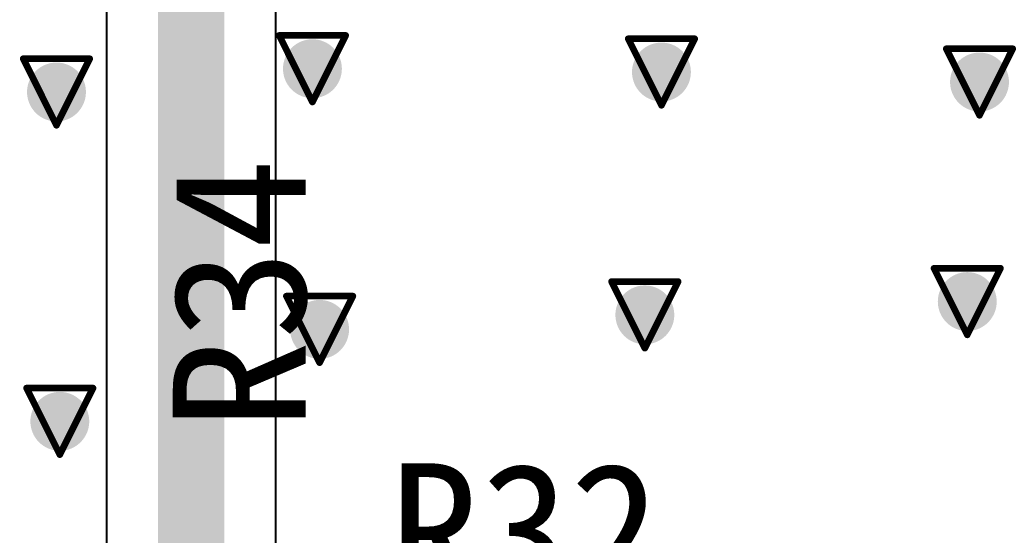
# Model space of a CAD drawing. Header units: millimetres. Extents: x 80 to 220, y 44 to 120.
# Drawn here: x 142.52 to 150.13, y 94.82 to 98.75 of the extents above; entities that cross this region are included whole.
import ezdxf

# ---------------------------------------------------------------- set-up
doc = ezdxf.new("R2010")
doc.units = ezdxf.units.MM
for name, color, linetype in [('BottomLayer', 5, 'Continuous'), ('DrillDrawing', 1, 'Continuous'), ('MultiLayer', 9, 'Continuous'), ('TopLayer', 1, 'Continuous'), ('TopOverlay', 2, 'Continuous'), ('ViaHoleLayer', 16, 'Continuous')]:
    doc.layers.add(name, color=color, linetype=linetype)

msp = doc.modelspace()

# ---------------------------------------------------------------- linework, layer by layer
at = {"layer": 'BottomLayer', "const_width": 0.225}
for points in [[(144.6445, 98.3808, 1), (144.8695, 98.3808, 1)], [(147.3115, 98.3554, 1), (147.5365, 98.3554, 1)], [(149.7419, 98.2792, 1), (149.9669, 98.2792, 1)], [(142.6887, 98.203, 1), (142.9137, 98.203, 1)], [(149.6483, 96.6028, 1), (149.8733, 96.6028, 1)], [(147.1845, 96.5012, 1), (147.4095, 96.5012, 1)], [(144.6994, 96.3904, 1), (144.9244, 96.3904, 1)], [(142.7141, 95.6884, 1), (142.9391, 95.6884, 1)]]:
    msp.add_lwpolyline(points, format="xyb", close=True, dxfattribs=at)
at = {"layer": 'DrillDrawing', "const_width": 0.0508}
for points in [[(144.503, 98.6348), (145.011, 98.6348)], [(144.503, 98.6348), (144.757, 98.1268)], [(144.757, 98.1268), (145.011, 98.6348)], [(147.17, 98.6094), (147.678, 98.6094)], [(147.17, 98.6094), (147.424, 98.1014)], [(147.424, 98.1014), (147.678, 98.6094)], [(149.6004, 98.5332), (150.1084, 98.5332)], [(149.6004, 98.5332), (149.8544, 98.0252)], [(149.8544, 98.0252), (150.1084, 98.5332)], [(142.5472, 98.457), (143.0552, 98.457)], [(142.5472, 98.457), (142.8012, 97.949)], [(142.8012, 97.949), (143.0552, 98.457)], [(149.5068, 96.8568), (150.0148, 96.8568)], [(149.5068, 96.8568), (149.7608, 96.3488)], [(149.7608, 96.3488), (150.0148, 96.8568)], [(147.043, 96.7552), (147.551, 96.7552)], [(147.043, 96.7552), (147.297, 96.2472)], [(147.297, 96.2472), (147.551, 96.7552)], [(144.5579, 96.6444), (145.0659, 96.6444)], [(144.5579, 96.6444), (144.8119, 96.1364)], [(144.8119, 96.1364), (145.0659, 96.6444)], [(142.5726, 95.9424), (143.0806, 95.9424)], [(142.5726, 95.9424), (142.8266, 95.4344)], [(142.8266, 95.4344), (143.0806, 95.9424)]]:
    msp.add_lwpolyline(points, dxfattribs=at)
at = {"layer": 'DrillDrawing', "const_width": 0.0254}
for points in [[(144.4903, 98.6348, 1), (144.5157, 98.6348, 1)], [(144.4903, 98.6348, 1), (144.5157, 98.6348, 1)], [(144.9983, 98.6348, 1), (145.0237, 98.6348, 1)], [(144.9983, 98.6348, 1), (145.0237, 98.6348, 1)], [(147.1573, 98.6094, 1), (147.1827, 98.6094, 1)], [(147.1573, 98.6094, 1), (147.1827, 98.6094, 1)], [(147.6653, 98.6094, 1), (147.6907, 98.6094, 1)], [(147.6653, 98.6094, 1), (147.6907, 98.6094, 1)], [(149.5877, 98.5332, 1), (149.6131, 98.5332, 1)], [(149.5877, 98.5332, 1), (149.6131, 98.5332, 1)], [(150.0957, 98.5332, 1), (150.1211, 98.5332, 1)], [(150.0957, 98.5332, 1), (150.1211, 98.5332, 1)], [(142.5345, 98.457, 1), (142.5599, 98.457, 1)], [(142.5345, 98.457, 1), (142.5599, 98.457, 1)], [(143.0425, 98.457, 1), (143.0679, 98.457, 1)], [(143.0425, 98.457, 1), (143.0679, 98.457, 1)], [(144.7443, 98.1268, 1), (144.7697, 98.1268, 1)], [(144.7443, 98.1268, 1), (144.7697, 98.1268, 1)], [(147.4113, 98.1014, 1), (147.4367, 98.1014, 1)], [(147.4113, 98.1014, 1), (147.4367, 98.1014, 1)], [(149.8417, 98.0252, 1), (149.8671, 98.0252, 1)], [(149.8417, 98.0252, 1), (149.8671, 98.0252, 1)], [(142.7885, 97.949, 1), (142.8139, 97.949, 1)], [(142.7885, 97.949, 1), (142.8139, 97.949, 1)], [(149.4941, 96.8568, 1), (149.5195, 96.8568, 1)], [(149.4941, 96.8568, 1), (149.5195, 96.8568, 1)], [(150.0021, 96.8568, 1), (150.0275, 96.8568, 1)], [(150.0021, 96.8568, 1), (150.0275, 96.8568, 1)], [(147.0303, 96.7552, 1), (147.0557, 96.7552, 1)], [(147.0303, 96.7552, 1), (147.0557, 96.7552, 1)], [(147.5383, 96.7552, 1), (147.5637, 96.7552, 1)], [(147.5383, 96.7552, 1), (147.5637, 96.7552, 1)], [(144.5452, 96.6444, 1), (144.5706, 96.6444, 1)], [(144.5452, 96.6444, 1), (144.5706, 96.6444, 1)], [(145.0532, 96.6444, 1), (145.0786, 96.6444, 1)], [(145.0532, 96.6444, 1), (145.0786, 96.6444, 1)], [(149.7481, 96.3488, 1), (149.7735, 96.3488, 1)], [(149.7481, 96.3488, 1), (149.7735, 96.3488, 1)], [(147.2843, 96.2472, 1), (147.3097, 96.2472, 1)], [(147.2843, 96.2472, 1), (147.3097, 96.2472, 1)], [(144.7992, 96.1364, 1), (144.8246, 96.1364, 1)], [(144.7992, 96.1364, 1), (144.8246, 96.1364, 1)], [(142.5599, 95.9424, 1), (142.5853, 95.9424, 1)], [(142.5599, 95.9424, 1), (142.5853, 95.9424, 1)], [(143.0679, 95.9424, 1), (143.0933, 95.9424, 1)], [(143.0679, 95.9424, 1), (143.0933, 95.9424, 1)], [(142.8139, 95.4344, 1), (142.8393, 95.4344, 1)], [(142.8139, 95.4344, 1), (142.8393, 95.4344, 1)]]:
    msp.add_lwpolyline(points, format="xyb", close=True, dxfattribs=at)
at = {"layer": 'MultiLayer', "const_width": 0.225}
for points in [[(144.6445, 98.3808, 1), (144.8695, 98.3808, 1)], [(147.3115, 98.3554, 1), (147.5365, 98.3554, 1)], [(149.7419, 98.2792, 1), (149.9669, 98.2792, 1)], [(142.6887, 98.203, 1), (142.9137, 98.203, 1)], [(149.6483, 96.6028, 1), (149.8733, 96.6028, 1)], [(147.1845, 96.5012, 1), (147.4095, 96.5012, 1)], [(144.6994, 96.3904, 1), (144.9244, 96.3904, 1)], [(142.7141, 95.6884, 1), (142.9391, 95.6884, 1)]]:
    msp.add_lwpolyline(points, format="xyb", close=True, dxfattribs=at)
at = {"layer": 'TopLayer'}
for p, q in [((143.1835, 101.6111), (143.1835, 94.1669)), ((144.4784, 93.8987), (144.4784, 101.6111))]:
    msp.add_line(p, q, dxfattribs=at)
at = {"layer": 'TopLayer', "const_width": 0.508}
msp.add_lwpolyline([(143.8309, 93.8987), (143.8309, 102.7082)], dxfattribs=at)
at = {"layer": 'TopLayer', "const_width": 0.225}
for points in [[(144.6445, 98.3808, 1), (144.8695, 98.3808, 1)], [(147.3115, 98.3554, 1), (147.5365, 98.3554, 1)], [(149.7419, 98.2792, 1), (149.9669, 98.2792, 1)], [(142.6887, 98.203, 1), (142.9137, 98.203, 1)], [(149.6483, 96.6028, 1), (149.8733, 96.6028, 1)], [(147.1845, 96.5012, 1), (147.4095, 96.5012, 1)], [(144.6994, 96.3904, 1), (144.9244, 96.3904, 1)], [(142.7141, 95.6884, 1), (142.9391, 95.6884, 1)]]:
    msp.add_lwpolyline(points, format="xyb", close=True, dxfattribs=at)
at = {"layer": 'ViaHoleLayer', "const_width": 0.1}
for points in [[(144.707, 98.3808, 1), (144.807, 98.3808, 1)], [(147.374, 98.3554, 1), (147.474, 98.3554, 1)], [(149.8044, 98.2792, 1), (149.9044, 98.2792, 1)], [(142.7512, 98.203, 1), (142.8512, 98.203, 1)], [(149.7108, 96.6028, 1), (149.8108, 96.6028, 1)], [(147.247, 96.5012, 1), (147.347, 96.5012, 1)], [(144.7619, 96.3904, 1), (144.8619, 96.3904, 1)], [(142.7766, 95.6884, 1), (142.8766, 95.6884, 1)]]:
    msp.add_lwpolyline(points, format="xyb", close=True, dxfattribs=at)

# ---------------------------------------------------------------- texts
at = {"layer": 'TopOverlay'}
msp.add_text('R34', height=1.016, rotation=90, dxfattribs=at).set_placement((144.7062, 95.6216))
msp.add_text('R32', height=1.016, dxfattribs=at).set_placement((145.3412, 94.3516))

doc.saveas('drawing.dxf')
